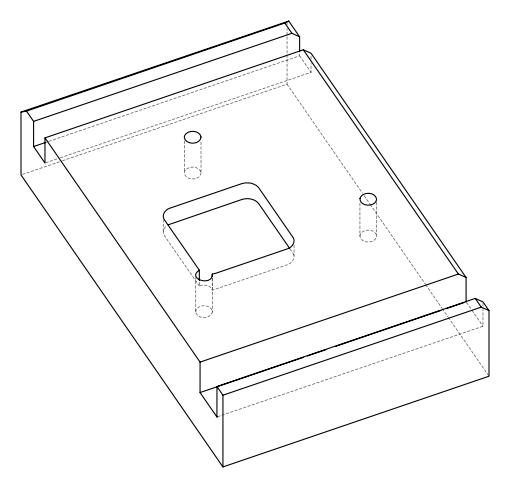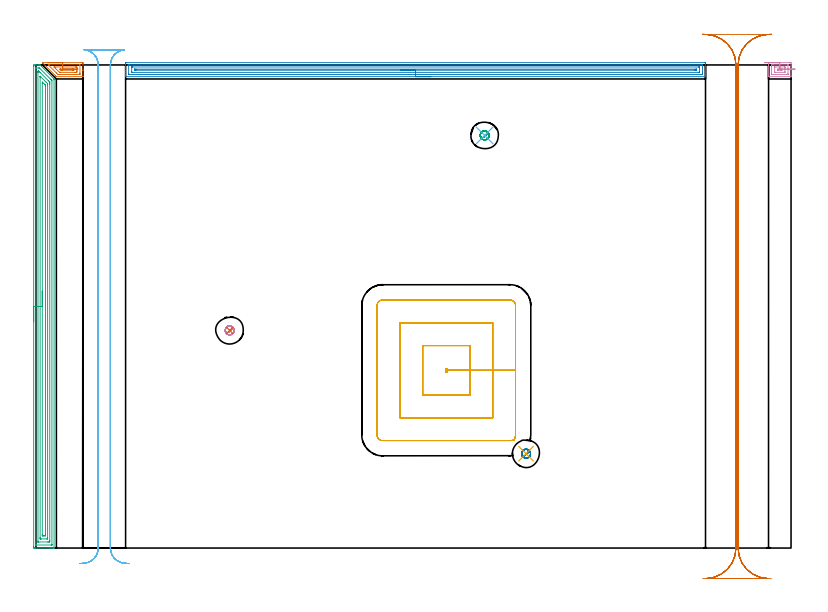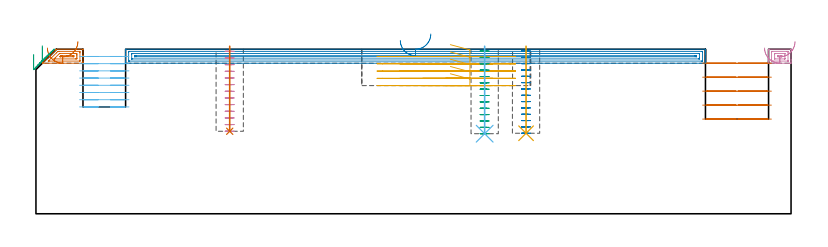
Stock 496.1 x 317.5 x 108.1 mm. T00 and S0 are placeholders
(PLAN: 13 operations, 4 tool changes, 61.6 min)
(1 AREA_MILL | FG_CHAMFER_SURFACE | UGT0205_001 | 0.89 min | 1522 mm3)
(2 AREA_MILL_1 | FG_CHAMFER_SURFACE_1 | UGT0205_001 | 12.37 min | 16594 mm3)
(3 AREA_MILL_2 | FG_CHAMFER_SURFACE_2 | UGT0205_001 | 12.85 min | 28071 mm3)
(4 AREA_MILL_3 | FG_CHAMFER_SURFACE_3 | UGT0205_001 | 0.66 min | 861 mm3)
(5 MILL_RECTANGULAR_POCKET | POCKET_RECTANGULAR_STRAIGHT | UGT0201_094 | Follow Part, ap 5, ae 75% | 8.8 min | 294551 mm3)
(6 MILL_RECTANGULAR_SLOT | SLOT_RECTANGULAR | UGT0201_094 | Follow Part, ap 5, ae 75% | 11.74 min | 336346 mm3)
(7 MILL_RECTANGULAR_SLOT_1 | SLOT_RECTANGULAR_1 | UGT0201_019 | Follow Part, ap 10, ae 75% | 8.26 min | 602902 mm3)
(8 MILL_BLIND_HOLE_FROM_SOLID_MATERIAL | STEP1POCKET | NXT0201_011 | Spiral | 1.81 min | 11928 mm3)
(9 MILL_BLIND_HOLE_FROM_SOLID_MATERIAL_1 | STEP1POCKET_1 | NXT0201_011 | Spiral | 1.81 min | 13930 mm3)
(10 MILL_BLIND_HOLE_FROM_SOLID_MATERIAL_2 | STEP1POCKET_2 | NXT0201_011 | Spiral | 1.68 min | 13655 mm3)
(11 BORE_BLIND_HOLE | STEP1POCKET | UGT0332_075 | 0.23 min | 0 mm3)
(12 BORE_BLIND_HOLE_1 | STEP1POCKET_1 | UGT0332_075 | 0.23 min | 0 mm3)
(13 BORE_BLIND_HOLE_2 | STEP1POCKET_2 | UGT0332_075 | 0.23 min | 0 mm3)
(TOOL UGT0205_001 | Chamfer Mill 20 x 3 x 45 deg. | D20 FL50 Z2)
(TOOL UGT0201_094 | End mill 20 mm | D20 FL38 Z4)
(TOOL UGT0201_019 | End mill 40 mm | D40 FL63 Z6)
(TOOL NXT0201_011 | ENDMILL 12mm [2P460-1200-NA 1630] | D12 FL38 Z6)
(TOOL UGT0332_075 | 17.75 mm Rough Boring Bar | D17.75)
(OP 1 AREA_MILL)
G17 G21 G94 G90
T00 M6
G54
G17 G0 G90 X7.55 Y318.9 S1061 M3
G43 Z118.1 H0
Z108.9
G94 G1 X7.588 Z108.028 F250.
X7.702 Z107.164
X7.891 Z106.312
X8.153 Z105.48
X8.487 Z104.674
X8.89 Z103.9
X9.359 Z103.164
X9.89 Z102.472
X10.479 Z101.829
X11.122 Z101.24
X11.814 Z100.708
X12.55 Z100.24
X13.324 Z99.837
X14.13 Z99.503
X14.962 Z99.241
X15.814 Z99.052
X16.678 Z98.938
X17.55 Z98.9
X29.806
X30.391 Y318.897 Z98.903
X30.894 Y318.891 Z98.905
X30.898 Y318.821 Z98.975
X30.9 Y318.311 Z99.485
Y317.932 Z99.864
Y314.746 Z103.048
Y313.988 Z103.81
Y313.854 Z103.944
Y309.876 Z107.922
X30.894 Y309.719 Z108.075
X30.89 Y309.704 Z108.09
X30.834 Y309.7 Z108.1
X13.565
X13.405 Y309.704 Z108.089
X13.326 Y309.773 Z108.024
X13.138 Y309.962 Z107.838
X13.073 Y310.026 Z107.773
X12.809 Y310.289 Z107.507
X12.699 Y310.4 Z107.397
X4.414 Y318.685 Z99.113
X4.343 Y318.756 Z99.04
X4.211 Y318.892 Z98.906
X4.231 Y318.895 Z98.904
X4.367 Y318.899 Z98.901
X4.414 Y318.9 Z98.9
X17.55
Y317.486 Z100.314
X28.62
X28.686 Y317.485 Z100.315
X28.817 Y317.481 Z100.319
X28.891 Y317.478 Z100.322
X28.894 Y317.459 Z100.341
X28.896 Y317.42 Z100.38
X28.9 Y317.138 Z100.662
X28.899 Y312.072 Z105.728
X28.898 Y311.791 Z106.009
X28.89 Y311.18 Z106.62
X28.875 Y311.121 Z106.679
X28.751 Y311.117 Z106.683
X28.685 Y311.115 Z106.685
X15.336 Y311.114 Z106.686
X14.511 Y311.119 Z106.681
X14.451 Y311.121 Z106.679
X14.381 Y311.18 Z106.62
X13.565 Y311.985 Z105.815
X13.478 Y312.072 Z105.728
X8.252 Y317.299 Z100.501
X8.136 Y317.42 Z100.38
X8.098 Y317.463 Z100.337
X8.09 Y317.48 Z100.32
X8.121 Y317.482 Z100.318
X8.187 Y317.485 Z100.315
X8.252
X9.071 Y317.486 Z100.314
X17.55
Y316.072 Z101.728
X25.963 Y316.071 Z101.729
X26.42 Y316.069 Z101.731
X26.849 Y316.065 Z101.735
X26.894 Y315.637 Z102.163
X26.898 Y315.587 Z102.213
X26.9 Y314.746 Z103.054
Y313.803 Z103.997
X26.898 Y312.963 Z104.837
X26.896 Y312.915 Z104.885
X26.849 Y312.535 Z105.265
X26.392 Y312.531 Z105.269
X25.963 Y312.529 Z105.271
X25.509
X15.767
X15.552 Y312.531 Z105.269
X15.499 Y312.533 Z105.267
X15.477 Y312.535 Z105.265
X15.441 Y312.567 Z105.233
X15.336 Y312.665 Z105.135
X12.679 Y315.32 Z102.48
X12.363 Y315.637 Z102.163
X12.045 Y315.96 Z101.84
X11.957 Y316.054 Z101.746
X11.947 Y316.067 Z101.733
X11.954 Y316.068 Z101.732
X11.989 Y316.07 Z101.73
X12.104 Y316.071 Z101.729
X12.248 Y316.072 Z101.728
X17.55
Y314.657 Z103.143
X24.28
X24.625 Y314.655 Z103.145
X24.797 Y314.653 Z103.147
X24.875 Y314.651 Z103.149
X24.89 Y314.599 Z103.201
X24.894 Y314.039 Z103.761
X24.889 Y313.95 Z103.85
X24.808 Y313.947 Z103.853
X24.627 Y313.945 Z103.855
X24.263 Y313.943 Z103.857
X24.192
X17.107
X17.018 Y313.944 Z103.856
X16.665 Y313.95 Z103.85
X16.499 Y313.962 Z103.838
X16.412 Y314.044 Z103.756
X16.222 Y314.229 Z103.571
X15.897 Y314.556 Z103.244
X15.831 Y314.626 Z103.174
X15.811 Y314.65 Z103.15
X15.83 Y314.652 Z103.148
X15.908 Y314.654 Z103.146
X16.222 Y314.657 Z103.143
X16.309
X17.55
X18.422 Z103.181
X19.287 Z103.295
X20.138 Z103.483
X20.97 Z103.746
X21.776 Z104.079
X22.55 Z104.482
X23.286 Z104.951
X23.978 Y314.658 Z105.482
X24.621 Z106.071
X25.211 Z106.715
X25.742 Z107.407
X26.21 Z108.142
X26.613 Z108.916
X26.947 Z109.722
X27.21 Z110.554
X27.398 Z111.406
X27.512 Z112.271
X27.55 Z113.142
G0 Z118.1
M5
M2
(OP 2 AREA_MILL_1)
G17 G21 G94 G90
T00 M6
G54
G17 G0 G90 X259.4 Y309.7 S1061 M3
G43 Z118.1 H0
G94 G1 X259.362 Z117.228 F250.
X259.248 Z116.363
X259.059 Z115.512
X258.797 Z114.68
X258.463 Z113.874
X258.06 Z113.1
X257.592 Z112.364
X257.06 Z111.672
X256.471 Z111.029
X255.828 Z110.44
X255.136 Z109.908
X254.4 Z109.44
X253.626 Z109.037
X252.82 Z108.703
X251.988 Z108.441
X251.136 Z108.252
X250.272 Z108.138
X249.4 Z108.1
X59.074
X58.91 Y309.703 Z108.088
X58.907 Y309.754 Z108.038
X58.9 Y310.159 Z107.64
Y310.486 Z107.314
Y311.18 Z106.615
Y312.419 Z105.378
Y312.963 Z104.832
Y313.582 Z104.213
Y317.692 Z100.105
X58.903 Y318.311 Z99.487
X58.907 Y318.892 Z98.906
X58.936 Y318.894 Z98.904
X59.521 Y318.9 Z98.9
X439.279
X439.585 Y318.897 Z98.902
X439.89 Y318.892 Z98.906
X439.9 Y318.583 Z99.215
Y312.963 Z104.832
Y311.528 Z106.269
Y311.18 Z106.615
Y310.486 Z107.314
Y310.159 Z107.641
X439.893 Y309.754 Z108.038
X439.89 Y309.703 Z108.088
X439.726 Y309.7 Z108.1
X249.4
Y311.114 Z106.686
X61.308 Y311.115 Z106.685
X61.242 Y311.116 Z106.684
X61.109 Y311.12 Z106.68
X60.91 Y311.129 Z106.671
X60.908 Y311.18 Z106.62
X60.901 Y311.586 Z106.214
X60.9 Y316.935 Z100.865
X60.904 Y317.42 Z100.38
X60.907 Y317.469 Z100.331
X60.908 Y317.476 Z100.324
X60.954 Y317.48 Z100.32
X61.042 Y317.483 Z100.317
X61.175 Y317.485 Z100.315
X61.241 Y317.486 Z100.314
X437.492 Y317.485 Z100.315
X437.558 Y317.484 Z100.316
X437.691 Y317.48 Z100.32
X437.89 Y317.471 Z100.329
X437.892 Y317.42 Z100.38
X437.899 Y317.014 Z100.786
X437.9 Y311.665 Z106.135
X437.896 Y311.18 Z106.62
X437.893 Y311.131 Z106.669
X437.892 Y311.124 Z106.676
X437.846 Y311.12 Z106.68
X437.758 Y311.117 Z106.683
X437.625 Y311.115 Z106.685
X437.558 Y311.114 Z106.686
X249.4
Y312.528 Z105.272
X63.53 Y312.529 Z105.271
X63.095 Y312.532 Z105.268
X62.951 Y312.535 Z105.265
X62.91 Y312.541 Z105.259
X62.905 Y312.639 Z105.161
X62.902 Y312.769 Z105.031
X62.9 Y312.963 Z104.837
Y313.158 Z104.642
X62.901 Y315.83 Z101.97
X62.91 Y316.025 Z101.775
X62.914 Y316.066 Z101.734
X62.933 Y316.068 Z101.732
X62.986 Y316.07 Z101.73
X63.095 Y316.071 Z101.729
X63.553 Y316.072 Z101.728
X435.27 Y316.071 Z101.729
X435.705 Y316.067 Z101.733
X435.849 Y316.064 Z101.736
X435.89 Y316.059 Z101.741
X435.895 Y315.961 Z101.839
X435.898 Y315.831 Z101.969
X435.9 Y315.637 Z102.163
Y315.442 Z102.358
X435.899 Y312.77 Z105.03
X435.89 Y312.575 Z105.225
X435.886 Y312.534 Z105.266
X435.867 Y312.532 Z105.268
X435.814 Y312.53 Z105.27
X435.705 Y312.529 Z105.271
X435.247 Y312.528 Z105.272
X249.4
Y313.943 Z103.857
X65.687
X64.971 Y313.948 Z103.852
X64.923 Y313.95 Z103.85
X64.91 Y313.956 Z103.844
X64.907 Y313.98 Z103.82
X64.903 Y314.086 Z103.714
X64.901 Y314.3 Z103.5
X64.903 Y314.514 Z103.286
X64.907 Y314.62 Z103.18
X64.91 Y314.644 Z103.156
X64.923 Y314.651 Z103.149
X64.974 Y314.654 Z103.146
X65.059 Y314.656 Z103.144
X65.776 Y314.657 Z103.143
X433.113
X433.829 Y314.652 Z103.148
X433.877 Y314.65 Z103.15
X433.89 Y314.644 Z103.156
X433.893 Y314.62 Z103.18
X433.897 Y314.514 Z103.286
X433.899 Y314.3 Z103.5
X433.897 Y314.086 Z103.714
X433.893 Y313.98 Z103.82
X433.89 Y313.956 Z103.844
X433.877 Y313.949 Z103.851
X433.825 Y313.947 Z103.853
X433.113 Y313.943 Z103.857
X433.024
X249.4
X248.528 Z103.895
X247.664 Z104.009
X246.812 Z104.198
X245.98 Z104.46
X245.174 Z104.794
X244.4 Z105.197
X243.664 Z105.666
X242.972 Z106.197
X242.329 Z106.786
X241.74 Z107.429
X241.208 Z108.122
X240.74 Z108.857
X240.337 Z109.631
X240.003 Z110.437
X239.741 Z111.269
X239.552 Z112.121
X239.438 Z112.986
X239.4 Z113.857
G0 Z118.1
M5
M2
(OP 3 AREA_MILL_2)
G17 G21 G94 G90
T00 M6
G54
G17 G0 G90 X-1.5 Y148.7 S1061 M3
G43 Z118.1 H0
Z104.7
G94 G1 Y148.738 Z103.828 F250.
Y148.852 Z102.964
Y149.041 Z102.112
Y149.303 Z101.28
Y149.637 Z100.474
Y150.04 Z99.7
Y150.508 Z98.964
Y151.04 Z98.272
Y151.629 Z97.629
Y152.272 Z97.04
Y152.964 Z96.509
Y153.7 Z96.04
Y154.474 Z95.637
Y155.28 Z95.303
Y156.112 Z95.041
Y156.964 Z94.852
Y157.828 Z94.738
Y158.7 Z94.7
Y316.4
X-1.499 Y316.785 Z94.701
X-1.493 Y317.287 Z94.703
X-1.491 Y317.391 Z94.705
X-0.996 Y317.4 Z95.199
X0.44 Z96.637
X1.659 Z97.854
X2.486 Z98.685
X2.544 Z98.743
X2.692 Y317.399 Z98.889
X2.721 Y317.38 Z98.918
X11.845 Y308.254 Z108.045
X11.898 Y308.195 Z108.086
X11.9 Y307.854 Z108.1
Y0.168
X11.897 Y0.01 Z108.088
X11.878 Y0.008 Z108.069
X11.52 Y0. Z107.719
X11.179 Z107.378
X10.511 Z106.706
X9.292 Z105.489
X8.741 Z104.935
X-0.387 Z95.811
X-0.996 Y0.002 Z95.201
X-1.221 Y0.004 Z94.976
X-1.492 Y0.009 Z94.706
X-1.494 Y0.113 Z94.704
X-1.498 Y0.615 Z94.702
X-1.5 Y1.123 Z94.7
Y158.7
X-0.086 Z96.114
Y314.999
X-0.084 Y315.216 Z96.116
X-0.081 Y315.324 Z96.119
X-0.079 Y315.374 Z96.121
X-0.071 Y315.39 Z96.129
X-0.021 Y315.392 Z96.179
X0.378 Y315.399 Z96.578
X1.659 Z97.859
X2.151 Y315.396 Z98.351
X2.244 Y315.39 Z98.444
X2.437 Y315.207 Z98.637
X2.544 Y315.104 Z98.744
X9.626 Y308.024 Z105.826
X9.796 Y307.854 Z105.996
X9.97 Y307.677 Z106.17
X10.325 Y307.314 Z106.525
X10.479 Y307.144 Z106.679
X10.486 Y306.96 Z106.686
Y2.401
X10.484 Y2.184 Z106.684
X10.481 Y2.076 Z106.681
X10.479 Y2.026 Z106.679
X10.471 Y2.01 Z106.671
X10.421 Y2.008 Z106.621
X10.022 Y2.001 Z106.222
X0.286 Z96.486
X0.042 Y2.006 Z96.242
X-0.069 Y2.01 Z96.131
X-0.079 Y2.015 Z96.121
X-0.081 Y2.033 Z96.119
X-0.084 Y2.081 Z96.116
X-0.085 Y2.179 Z96.115
X-0.086 Y2.376 Z96.114
Y158.7
X1.328 Z97.528
X1.329 Y312.319 Z97.529
X1.33 Y312.652 Z97.53
X1.334 Y313.212 Z97.534
X1.335 Y313.37 Z97.535
X1.482 Y313.391 Z97.682
X1.659 Y313.39 Z97.859
X1.821 Y313.368 Z98.021
X1.984 Y313.212 Z98.184
X2.544 Y312.656 Z98.744
X2.882 Y312.319 Z99.082
X8.24 Y306.96 Z104.44
X8.741 Y306.458 Z104.941
X8.934 Y306.26 Z105.134
X9.03 Y306.159 Z105.23
X9.065 Y306.111 Z105.265
X9.066 Y306.067 Z105.266
X9.07 Y305.736 Z105.27
X9.071 Y305.174 Z105.271
X9.072 Y304.841 Z105.272
X9.071 Y5.081 Z105.271
X9.07 Y4.748 Z105.27
X9.066 Y4.188 Z105.266
X9.065 Y4.03 Z105.265
X8.918 Y4.009 Z105.118
X8.741 Y4.005 Z104.941
X8.041 Y4. Z104.241
X7.856 Z104.056
X1.659 Z97.859
X1.473 Y4.002 Z97.673
X1.35 Y4.007 Z97.55
X1.334 Y4.01 Z97.534
X1.332 Y4.015 Z97.532
X1.33 Y4.036 Z97.53
X1.329 Y4.521 Z97.529
X1.328 Y158.7 Z97.528
X2.743 Z98.943
Y309.44
X2.744 Y309.64 Z98.944
X2.747 Y309.855 Z98.947
X2.75 Y309.961 Z98.95
X2.754 Y309.985 Z98.954
X2.786 Y309.956 Z98.986
X3.11 Y309.64 Z99.31
X6.684 Y306.067 Z102.884
X6.97 Y305.78 Z103.17
X7.568 Y305.174 Z103.768
X7.65 Y305.083 Z103.85
X7.653 Y305.001 Z103.853
X7.655 Y304.828 Z103.855
X7.657 Y304.481 Z103.857
Y304.281
Y6.867
X7.655 Y6.176 Z103.855
X7.653 Y6.075 Z103.853
X7.651 Y6.022 Z103.851
X7.614 Y6.01 Z103.814
X6.944 Y6. Z103.144
X3.404 Z99.604
X2.993 Y6.006 Z99.193
X2.789 Y6.01 Z98.989
X2.749 Y6.015 Z98.949
X2.747 Y6.05 Z98.947
X2.745 Y6.109 Z98.945
X2.743 Y6.667 Z98.943
Y6.867
Y158.7
X4.157 Z100.357
Y305.333
X4.163 Y306.067 Z100.363
X4.164 Y306.098 Z100.364
X4.223 Y306.067 Z100.423
X4.315 Y305.982 Z100.515
X5.128 Y305.174 Z101.328
X6.021 Y304.281 Z102.221
X6.085 Y304.215 Z102.285
X6.185 Y304.109 Z102.385
X6.233 Y304.058 Z102.433
X6.237 Y303.866 Z102.437
X6.241 Y303.547 Z102.441
X6.243 Y303.388 Z102.443
Y303.229
X6.242 Y8.495 Z102.442
X6.241 Y8.335 Z102.441
X6.236 Y8.025 Z102.436
X6.085 Y8.01 Z102.285
X5.844 Y8.003 Z102.044
X5.2 Y8.001 Z101.4
X4.962 Y8. Z101.162
X4.315 Y8.004 Z100.515
X4.223 Y8.006 Z100.423
X4.172 Y8.01 Z100.372
X4.164 Y8.176 Z100.364
X4.159 Y8.494 Z100.359
X4.158 Y8.653 Z100.358
X4.157 Y158.7 Z100.357
Y159.572 Z100.395
Y160.436 Z100.509
Y161.288 Z100.698
Y162.12 Z100.96
Y162.926 Z101.294
Y163.7 Z101.697
Y164.436 Z102.165
Y165.128 Z102.696
Y165.771 Z103.286
Y166.36 Z103.929
Y166.892 Z104.621
Y167.36 Z105.357
Y167.763 Z106.131
Y168.097 Z106.937
Y168.359 Z107.769
Y168.548 Z108.62
Y168.662 Z109.485
Y168.7 Z110.357
G0 Z118.1
M5
M2
(OP 4 AREA_MILL_3)
G17 G21 G94 G90
T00 M6
G54
G17 G0 G90 X478.7 Y318.9 S1061 M3
G43 Z118.1 H0
Z108.9
G94 G1 X478.738 Z108.028 F250.
X478.852 Z107.163
X479.041 Z106.312
X479.303 Z105.48
X479.637 Z104.674
X480.04 Z103.9
X480.508 Z103.164
X481.04 Z102.472
X481.629 Z101.829
X482.272 Z101.24
X482.964 Z100.708
X483.7 Z100.24
X484.474 Z99.837
X485.28 Z99.503
X486.112 Z99.241
X486.964 Z99.052
X487.828 Z98.938
X488.7 Z98.9
X495.135
X495.714 Y318.897 Z98.903
X496.095 Y318.89 Z98.904
X496.099 Y318.702 Z99.092
X496.1 Y317.42 Z100.375
Y316.635 Z101.165
Y310.218 Z107.581
X496.09 Y309.707 Z108.093
X495.714 Y309.7 Z108.1
X481.686
X481.31 Y309.707 Z108.093
X481.3 Y310.219 Z107.581
Y316.635 Z101.165
Y317.42 Z100.375
X481.301 Y318.702 Z99.092
X481.305 Y318.89 Z98.904
X481.686 Y318.897 Z98.903
X482.265 Y318.9 Z98.9
X488.7
Y317.486 Z100.314
X493.895
X493.961
X494.026 Y317.484 Z100.316
X494.068 Y317.481 Z100.319
X494.091 Y317.477 Z100.323
X494.094 Y317.466 Z100.334
X494.098 Y317.42 Z100.38
X494.1 Y317.278 Z100.522
X494.099 Y311.931 Z105.869
X494.09 Y311.18 Z106.62
X494.082 Y311.121 Z106.679
X494.023 Y311.117 Z106.683
X493.961 Y311.116 Z106.684
X493.149 Y311.114 Z106.686
X483.439
X483.374 Y311.116 Z106.684
X483.332 Y311.119 Z106.681
X483.309 Y311.123 Z106.677
X483.306 Y311.134 Z106.666
X483.302 Y311.18 Z106.62
X483.3 Y311.322 Z106.478
X483.301 Y316.669 Z101.131
X483.31 Y317.42 Z100.38
X483.318 Y317.479 Z100.321
X483.377 Y317.483 Z100.317
X483.439 Y317.484 Z100.316
X484.251 Y317.486 Z100.314
X488.7
Y316.072 Z101.728
X491.779
X492.01 Y316.071 Z101.729
X492.049 Y316.069 Z101.731
X492.083 Y316.065 Z101.735
X492.09 Y316.012 Z101.788
X492.1 Y315.746 Z102.054
X492.099 Y312.963 Z104.837
X492.09 Y312.573 Z105.227
X492.082 Y312.535 Z105.265
X492.014 Y312.531 Z105.269
X491.9 Y312.529 Z105.271
X485.39
X485.351 Y312.531 Z105.269
X485.317 Y312.535 Z105.265
X485.31 Y312.588 Z105.212
X485.3 Y312.854 Z104.946
X485.301 Y315.637 Z102.163
X485.31 Y316.027 Z101.773
X485.318 Y316.065 Z101.735
X485.386 Y316.069 Z101.731
X485.5 Y316.071 Z101.729
X488.7 Y316.072 Z101.728
Y314.657 Z103.143
X489.664
X489.977 Y314.655 Z103.145
X490.055 Y314.653 Z103.147
X490.086 Y314.651 Z103.149
X490.09 Y314.627 Z103.173
X490.094 Y314.554 Z103.246
X490.098 Y314.216 Z103.584
X490.094 Y314.034 Z103.766
X490.09 Y313.952 Z103.848
X489.49 Y313.943 Z103.857
X487.736
X487.423 Y313.945 Z103.855
X487.345 Y313.947 Z103.853
X487.314 Y313.949 Z103.851
X487.31 Y313.973 Z103.827
X487.306 Y314.046 Z103.754
X487.302 Y314.384 Z103.416
X487.306 Y314.566 Z103.234
X487.31 Y314.648 Z103.152
X487.91 Y314.657 Z103.143
X487.997
X488.7
X489.572 Z103.181
X490.437 Z103.295
X491.288 Z103.483
X492.12 Z103.746
X492.926 Z104.079
X493.7 Y314.658 Z104.482
X494.436 Z104.951
X495.128 Z105.482
X495.771 Z106.071
X496.361 Z106.715
X496.892 Z107.407
X497.36 Z108.142
X497.763 Z108.916
X498.097 Z109.722
X498.36 Z110.554
X498.548 Z111.406
X498.662 Z112.271
X498.7 Z113.142
G0 Z118.1
M5
M2
(OP 5 MILL_RECTANGULAR_POCKET)
G17 G21 G94 G90
T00 M6
G54
G17 G0 G90 X272.265 Y100.6 S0 M3
G43 Z118.1 H0
Z111.1
G94 G1 X285.1 Z107.661 F250.
Y116.8 Z103.32
X270.1
Y118. F500.
X269.1
Y115.6
X270.1
Y116.8
X285.1
Y133.
X254.1
Y100.6
X285.1
Y116.8
X300.1
Y148.
X239.1
Y85.6
X300.1
Y116.8
X315.1
Y159.3
G3 X311.4 Y163. R3.7
G1 X227.8
G3 X224.1 Y159.3 R3.7
G1 Y74.3
G3 X227.8 Y70.6 R3.7
G1 X311.4
G3 X311.871 Y70.63 R3.7
G1 X314.295 Y70.941
X314.96 Y73.292
G3 X315.1 Y74.3 R3.7
G1 Y116.8
Y117.8
G0 X272.265 Y100.6 Z106.32
G1 X285.1 Z102.881 F250.
Y116.8 Z98.54
X270.1
Y118. F500.
X269.1
Y115.6
X270.1
Y116.8
X285.1
Y133.
X254.1
Y100.6
X285.1
Y116.8
X300.1
Y148.
X239.1
Y85.6
X300.1
Y116.8
X315.1
Y159.3
G3 X311.4 Y163. R3.7
G1 X227.8
G3 X224.1 Y159.3 R3.7
G1 Y74.3
G3 X227.8 Y70.6 R3.7
G1 X311.4
G3 X311.871 Y70.63 R3.7
G1 X314.295 Y70.941
X314.96 Y73.292
G3 X315.1 Y74.3 R3.7
G1 Y116.8
Y117.8
G0 X272.265 Y100.6 Z101.54
G1 X285.1 Z98.101 F250.
Y116.8 Z93.76
X270.1
Y118. F500.
X269.1
Y115.6
X270.1
Y116.8
X285.1
Y133.
X254.1
Y100.6
X285.1
Y116.8
X300.1
Y148.
X239.1
Y85.6
X300.1
Y116.8
X315.1
Y159.3
G3 X311.4 Y163. R3.7
G1 X227.8
G3 X224.1 Y159.3 R3.7
G1 Y74.3
G3 X227.8 Y70.6 R3.7
G1 X311.4
G3 X311.871 Y70.63 R3.7
G1 X314.295 Y70.941
X314.96 Y73.292
G3 X315.1 Y74.3 R3.7
G1 Y116.8
Y117.8
G0 X272.265 Y100.6 Z96.76
G1 X285.1 Z93.321 F250.
Y116.8 Z88.98
X270.1
Y118. F500.
X269.1
Y115.6
X270.1
Y116.8
X285.1
Y133.
X254.1
Y100.6
X285.1
Y116.8
X300.1
Y148.
X239.1
Y85.6
X300.1
Y116.8
X315.1
Y159.3
G3 X311.4 Y163. R3.7
G1 X227.8
G3 X224.1 Y159.3 R3.7
G1 Y74.3
G3 X227.8 Y70.6 R3.7
G1 X311.4
G3 X311.871 Y70.63 R3.7
G1 X314.295 Y70.941
X314.96 Y73.292
G3 X315.1 Y74.3 R3.7
G1 Y116.8
Y117.8
G0 X272.265 Y100.6 Z91.98
G1 X285.1 Z88.541 F250.
Y116.8 Z84.2
X270.1
Y118. F500.
X269.1
Y115.6
X270.1
Y116.8
X285.1
Y133.
X254.1
Y100.6
X285.1
Y116.8
X300.1
Y148.
X239.1
Y85.6
X300.1
Y116.8
X315.1
Y159.3
G3 X311.4 Y163. R3.7
G1 X227.8
G3 X224.1 Y159.3 R3.7
G1 Y74.3
G3 X227.8 Y70.6 R3.7
G1 X311.4
G3 X311.871 Y70.63 R3.7
G1 X314.295 Y70.941
X314.96 Y73.292
G3 X315.1 Y74.3 R3.7
G1 Y116.8
Y117.8
G0 Z118.1
M5
M2
(OP 6 MILL_RECTANGULAR_SLOT)
G17 G21 G94 G90
T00 M6
G54
G17 G0 G90 X61.117 Y-10.202 S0 M3
G43 Z118.1 H0
Z103.362
G94 G1 X58.126 Y-9.97 F250.
G2 X48.9 Y0. R10. F500.
G1 Y317.4
G2 X55.944 Y326.953 R10.
G1 X55.953 Y326.982
G3 X53.091 Y327.4 R10.
G1 X36.682
G3 X33.834 Y326.986 R10.
G1 X33.843 Y326.957
G2 X40.9 Y317.4 R10.
G1 Y0.
G2 X31.674 Y-9.97 R10.
G1 X28.683 Y-10.202 F250.
G0 X61.117 Z98.625
G1 X58.126 Y-9.97
G2 X48.9 Y0. R10. F500.
G1 Y317.4
G2 X58.126 Y327.37 R10.
G1 Y327.4
X31.674
Y327.37
G2 X40.9 Y317.4 R10.
G1 Y0.
G2 X31.674 Y-9.97 R10.
G1 X28.683 Y-10.202 F250.
G0 X61.117 Z93.887
G1 X58.126 Y-9.97
G2 X48.9 Y0. R10. F500.
G1 Y317.4
G2 X58.126 Y327.37 R10.
G1 Y327.4
X31.674
Y327.37
G2 X40.9 Y317.4 R10.
G1 Y0.
G2 X31.674 Y-9.97 R10.
G1 X28.683 Y-10.202 F250.
G0 X61.117 Z89.15
G1 X58.126 Y-9.97
G2 X48.9 Y0. R10. F500.
G1 Y317.4
G2 X58.126 Y327.37 R10.
G1 Y327.4
X31.674
Y327.37
G2 X40.9 Y317.4 R10.
G1 Y0.
G2 X31.674 Y-9.97 R10.
G1 X28.683 Y-10.202 F250.
G0 X61.117 Z84.412
G1 X58.126 Y-9.97
G2 X48.9 Y0. R10. F500.
G1 Y317.4
G2 X58.126 Y327.37 R10.
G1 Y327.4
X31.674
Y327.37
G2 X40.9 Y317.4 R10.
G1 Y0.
G2 X31.674 Y-9.97 R10.
G1 X28.683 Y-10.202 F250.
G0 X61.117 Z79.675
G1 X58.126 Y-9.97
G2 X48.9 Y0. R10. F500.
G1 Y317.4
G2 X58.126 Y327.37 R10.
G1 Y327.4
X31.674
Y327.37
G2 X40.9 Y317.4 R10.
G1 Y0.
G2 X31.674 Y-9.97 R10.
G1 X28.683 Y-10.202 F250.
G0 X61.117 Z74.937
G1 X58.126 Y-9.97
G2 X48.9 Y0. R10. F500.
G1 Y317.4
G2 X58.126 Y327.37 R10.
G1 Y327.4
X31.674
Y327.37
G2 X40.9 Y317.4 R10.
G1 Y0.
G2 X31.674 Y-9.97 R10.
G1 X28.683 Y-10.202 F250.
G0 X61.117 Z70.2
G1 X58.126 Y-9.97
G2 X48.9 Y0. R10. F500.
G1 Y317.4
G2 X58.126 Y327.37 R10.
G1 Y327.4
X31.674
Y327.37
G2 X40.9 Y317.4 R10.
G1 Y0.
G2 X31.674 Y-9.97 R10.
G1 X28.683 Y-10.202 F250.
G0 Z118.1
M5
M2
(OP 7 MILL_RECTANGULAR_SLOT_1)
G17 G21 G94 G90
T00 M6
G54
G17 G0 G90 X483.2 Y-20.134 S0 M3
G43 Z118.1 H0
Z98.92
G94 G1 X480.205 Y-19.97 F250.
G2 X461.3 Y0. R20. F500.
G1 Y317.4
G2 X480.205 Y337.37 R20.
G1 Y337.4
X440.995
Y337.37
G2 X459.9 Y317.4 R20.
G1 Y0.
G2 X440.995 Y-19.97 R20.
G1 X438. Y-20.134 F250.
G0 Z118.1
Y337.534
Z89.74
G1 X440.995 Y337.37
G2 X459.9 Y317.4 R20. F500.
G1 Y0.
G2 X440.532 Y-19.99 R20.
G1 X480.668
G2 X461.3 Y0. R20.
G1 Y317.4
G2 X480.205 Y337.37 R20.
G1 X483.2 Y337.534 F250.
G0 X438. Z80.56
G1 X440.995 Y337.37
G2 X459.9 Y317.4 R20. F500.
G1 Y0.
G2 X440.532 Y-19.99 R20.
G1 X480.668
G2 X461.3 Y0. R20.
G1 Y317.4
G2 X480.205 Y337.37 R20.
G1 X483.2 Y337.534 F250.
G0 X438. Z71.38
G1 X440.995 Y337.37
G2 X459.897 Y317.72 R20. F500.
X459.9 Y317.4 R20. F423.
G1 Y17.72
Y0. F500.
G2 X440.532 Y-19.99 R20.
G1 X480.668
G2 X461.3 Y0. R20.
G1 Y317.4
G2 X480.205 Y337.37 R20.
G1 X483.2 Y337.534 F250.
G0 X438. Z62.2
G1 X440.995 Y337.37
G2 X459.9 Y317.4 R20. F500.
G1 Y0.
G2 X440.532 Y-19.99 R20.
G1 X480.668
G2 X461.3 Y0. R20.
G1 Y317.4
G2 X480.205 Y337.37 R20.
G1 X483.2 Y337.534 F250.
G0 Z118.1
M5
M2
(OP 8 MILL_BLIND_HOLE_FROM_SOLID_MATERIAL)
G17 G21 G94 G90
T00 M6
G54
G17 G0 G90 X322. Y62. S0 M3
G43 Z118.1 H1
Z106.943
G94 G3 X322.075 Y64.875 R1.438 F250.
X319.054 Y62.154 R2.875
X321.846 Y59.054 R2.95
X319.054 Y62.154 R-2.95
X320.45 Y60.604 R1.475
X322. Y62. R1.475
G0 Z102.786
G3 X322.075 Y64.875 R1.438
X319.054 Y62.154 R2.875
X321.846 Y59.054 R2.95
X319.054 Y62.154 R-2.95
X320.45 Y60.604 R1.475
X322. Y62. R1.475
G0 Z98.629
G3 X322.075 Y64.875 R1.438
X319.054 Y62.154 R2.875
X321.846 Y59.054 R2.95
X319.054 Y62.154 R-2.95
X320.45 Y60.604 R1.475
X322. Y62. R1.475
G0 Z94.471
G3 X322.075 Y64.875 R1.438
X319.054 Y62.154 R2.875
X321.846 Y59.054 R2.95
X319.054 Y62.154 R-2.95
X320.45 Y60.604 R1.475
X322. Y62. R1.475
G0 Z90.314
G3 X322.075 Y64.875 R1.438
X319.054 Y62.154 R2.875
X321.846 Y59.054 R2.95
X319.054 Y62.154 R-2.95
X320.45 Y60.604 R1.475
X322. Y62. R1.475
G0 Z86.157
G3 X322.075 Y64.875 R1.438
X319.054 Y62.154 R2.875
X321.846 Y59.054 R2.95
X319.054 Y62.154 R-2.95
X320.45 Y60.604 R1.475
X322. Y62. R1.475
G0 Z82.
G3 X322.075 Y64.875 R1.438
X319.054 Y62.154 R2.875
X321.846 Y59.054 R2.95
X319.054 Y62.154 R-2.95
X320.45 Y60.604 R1.475
X322. Y62. R1.475
G0 Z77.843
G3 X322.075 Y64.875 R1.438
X319.054 Y62.154 R2.875
X321.846 Y59.054 R2.95
X319.054 Y62.154 R-2.95
X320.45 Y60.604 R1.475
X322. Y62. R1.475
G0 Z73.686
G3 X322.075 Y64.875 R1.438
X319.054 Y62.154 R2.875
X321.846 Y59.054 R2.95
X319.054 Y62.154 R-2.95
X320.45 Y60.604 R1.475
X322. Y62. R1.475
G0 Z69.529
G3 X322.075 Y64.875 R1.438
X319.054 Y62.154 R2.875
X321.846 Y59.054 R2.95
X319.054 Y62.154 R-2.95
X320.45 Y60.604 R1.475
X322. Y62. R1.475
G0 Z65.371
G3 X322.075 Y64.875 R1.438
X319.054 Y62.154 R2.875
X321.846 Y59.054 R2.95
X319.054 Y62.154 R-2.95
X320.45 Y60.604 R1.475
X322. Y62. R1.475
G0 Z61.214
G3 X322.075 Y64.875 R1.438
X319.054 Y62.154 R2.875
X321.846 Y59.054 R2.95
X319.054 Y62.154 R-2.95
X320.45 Y60.604 R1.475
X322. Y62. R1.475
G0 Z57.057
G3 X322.075 Y64.875 R1.438
X319.054 Y62.154 R2.875
X321.846 Y59.054 R2.95
X319.054 Y62.154 R-2.95
X320.45 Y60.604 R1.475
X322. Y62. R1.475
G0 Z52.9
G3 X322.075 Y64.875 R1.438
X319.054 Y62.154 R2.875
X321.846 Y59.054 R2.95
X319.054 Y62.154 R-2.95
X320.45 Y60.604 R1.475
X322. Y62. R1.475
G0 Z118.1
M5
M2
(OP 9 MILL_BLIND_HOLE_FROM_SOLID_MATERIAL_1)
G17 G21 G94 G90
T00 M6
G54
G17 G0 G90 X294.8 Y271.1 S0 M3
G43 Z118.1 H1
Z106.921
G94 G3 X294.875 Y273.975 R1.438 F250.
X291.854 Y271.254 R2.875
X294.646 Y268.154 R2.95
X291.854 Y271.254 R-2.95
X293.25 Y269.704 R1.475
X294.8 Y271.1 R1.475
G0 Z102.743
G3 X294.875 Y273.975 R1.438
X291.854 Y271.254 R2.875
X294.646 Y268.154 R2.95
X291.854 Y271.254 R-2.95
X293.25 Y269.704 R1.475
X294.8 Y271.1 R1.475
G0 Z98.564
G3 X294.875 Y273.975 R1.438
X291.854 Y271.254 R2.875
X294.646 Y268.154 R2.95
X291.854 Y271.254 R-2.95
X293.25 Y269.704 R1.475
X294.8 Y271.1 R1.475
G0 Z94.386
G3 X294.875 Y273.975 R1.438
X291.854 Y271.254 R2.875
X294.646 Y268.154 R2.95
X291.854 Y271.254 R-2.95
X293.25 Y269.704 R1.475
X294.8 Y271.1 R1.475
G0 Z90.207
G3 X294.875 Y273.975 R1.438
X291.854 Y271.254 R2.875
X294.646 Y268.154 R2.95
X291.854 Y271.254 R-2.95
X293.25 Y269.704 R1.475
X294.8 Y271.1 R1.475
G0 Z86.029
G3 X294.875 Y273.975 R1.438
X291.854 Y271.254 R2.875
X294.646 Y268.154 R2.95
X291.854 Y271.254 R-2.95
X293.25 Y269.704 R1.475
X294.8 Y271.1 R1.475
G0 Z81.85
G3 X294.875 Y273.975 R1.438
X291.854 Y271.254 R2.875
X294.646 Y268.154 R2.95
X291.854 Y271.254 R-2.95
X293.25 Y269.704 R1.475
X294.8 Y271.1 R1.475
G0 Z77.671
G3 X294.875 Y273.975 R1.438
X291.854 Y271.254 R2.875
X294.646 Y268.154 R2.95
X291.854 Y271.254 R-2.95
X293.25 Y269.704 R1.475
X294.8 Y271.1 R1.475
G0 Z73.493
G3 X294.875 Y273.975 R1.438
X291.854 Y271.254 R2.875
X294.646 Y268.154 R2.95
X291.854 Y271.254 R-2.95
X293.25 Y269.704 R1.475
X294.8 Y271.1 R1.475
G0 Z69.314
G3 X294.875 Y273.975 R1.438
X291.854 Y271.254 R2.875
X294.646 Y268.154 R2.95
X291.854 Y271.254 R-2.95
X293.25 Y269.704 R1.475
X294.8 Y271.1 R1.475
G0 Z65.136
G3 X294.875 Y273.975 R1.438
X291.854 Y271.254 R2.875
X294.646 Y268.154 R2.95
X291.854 Y271.254 R-2.95
X293.25 Y269.704 R1.475
X294.8 Y271.1 R1.475
G0 Z60.957
G3 X294.875 Y273.975 R1.438
X291.854 Y271.254 R2.875
X294.646 Y268.154 R2.95
X291.854 Y271.254 R-2.95
X293.25 Y269.704 R1.475
X294.8 Y271.1 R1.475
G0 Z56.779
G3 X294.875 Y273.975 R1.438
X291.854 Y271.254 R2.875
X294.646 Y268.154 R2.95
X291.854 Y271.254 R-2.95
X293.25 Y269.704 R1.475
X294.8 Y271.1 R1.475
G0 Z52.6
G3 X294.875 Y273.975 R1.438
X291.854 Y271.254 R2.875
X294.646 Y268.154 R2.95
X291.854 Y271.254 R-2.95
X293.25 Y269.704 R1.475
X294.8 Y271.1 R1.475
G0 Z118.1
M5
M2
(OP 10 MILL_BLIND_HOLE_FROM_SOLID_MATERIAL_2)
G17 G21 G94 G90
T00 M6
G54
G17 G0 G90 X127.3 Y143. S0 M3
G43 Z118.1 H1
Z106.723
G94 G3 X127.375 Y145.875 R1.438 F250.
X124.354 Y143.154 R2.875
X127.146 Y140.054 R2.95
X124.354 Y143.154 R-2.95
X125.75 Y141.604 R1.475
X127.3 Y143. R1.475
G0 Z102.346
G3 X127.375 Y145.875 R1.438
X124.354 Y143.154 R2.875
X127.146 Y140.054 R2.95
X124.354 Y143.154 R-2.95
X125.75 Y141.604 R1.475
X127.3 Y143. R1.475
G0 Z97.969
G3 X127.375 Y145.875 R1.438
X124.354 Y143.154 R2.875
X127.146 Y140.054 R2.95
X124.354 Y143.154 R-2.95
X125.75 Y141.604 R1.475
X127.3 Y143. R1.475
G0 Z93.592
G3 X127.375 Y145.875 R1.438
X124.354 Y143.154 R2.875
X127.146 Y140.054 R2.95
X124.354 Y143.154 R-2.95
X125.75 Y141.604 R1.475
X127.3 Y143. R1.475
G0 Z89.215
G3 X127.375 Y145.875 R1.438
X124.354 Y143.154 R2.875
X127.146 Y140.054 R2.95
X124.354 Y143.154 R-2.95
X125.75 Y141.604 R1.475
X127.3 Y143. R1.475
G0 Z84.838
G3 X127.375 Y145.875 R1.438
X124.354 Y143.154 R2.875
X127.146 Y140.054 R2.95
X124.354 Y143.154 R-2.95
X125.75 Y141.604 R1.475
X127.3 Y143. R1.475
G0 Z80.462
G3 X127.375 Y145.875 R1.438
X124.354 Y143.154 R2.875
X127.146 Y140.054 R2.95
X124.354 Y143.154 R-2.95
X125.75 Y141.604 R1.475
X127.3 Y143. R1.475
G0 Z76.085
G3 X127.375 Y145.875 R1.438
X124.354 Y143.154 R2.875
X127.146 Y140.054 R2.95
X124.354 Y143.154 R-2.95
X125.75 Y141.604 R1.475
X127.3 Y143. R1.475
G0 Z71.708
G3 X127.375 Y145.875 R1.438
X124.354 Y143.154 R2.875
X127.146 Y140.054 R2.95
X124.354 Y143.154 R-2.95
X125.75 Y141.604 R1.475
X127.3 Y143. R1.475
G0 Z67.331
G3 X127.375 Y145.875 R1.438
X124.354 Y143.154 R2.875
X127.146 Y140.054 R2.95
X124.354 Y143.154 R-2.95
X125.75 Y141.604 R1.475
X127.3 Y143. R1.475
G0 Z62.954
G3 X127.375 Y145.875 R1.438
X124.354 Y143.154 R2.875
X127.146 Y140.054 R2.95
X124.354 Y143.154 R-2.95
X125.75 Y141.604 R1.475
X127.3 Y143. R1.475
G0 Z58.577
G3 X127.375 Y145.875 R1.438
X124.354 Y143.154 R2.875
X127.146 Y140.054 R2.95
X124.354 Y143.154 R-2.95
X125.75 Y141.604 R1.475
X127.3 Y143. R1.475
G0 Z54.2
G3 X127.375 Y145.875 R1.438
X124.354 Y143.154 R2.875
X127.146 Y140.054 R2.95
X124.354 Y143.154 R-2.95
X125.75 Y141.604 R1.475
X127.3 Y143. R1.475
G0 Z118.1
M5
M2
(OP 11 BORE_BLIND_HOLE)
G17 G21 G94 G90
T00 M6
G54
G17 G0 G90 X322. Y62. S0 M3
G43 Z118.1 H0
G94 G85 G98 Z52.9 F250. R110.1
G80
M5
M2
(OP 12 BORE_BLIND_HOLE_1)
G17 G21 G94 G90
T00 M6
G54
G17 G0 G90 X294.8 Y271.1 S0 M3
G43 Z118.1 H0
G94 G85 G98 Z52.6 F250. R110.1
G80
M5
M2
(OP 13 BORE_BLIND_HOLE_2)
G17 G21 G94 G90
T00 M6
G54
G17 G0 G90 X127.3 Y143. S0 M3
G43 Z118.1 H0
G94 G85 G98 Z54.2 F250. R110.1
G80
M5
M2
